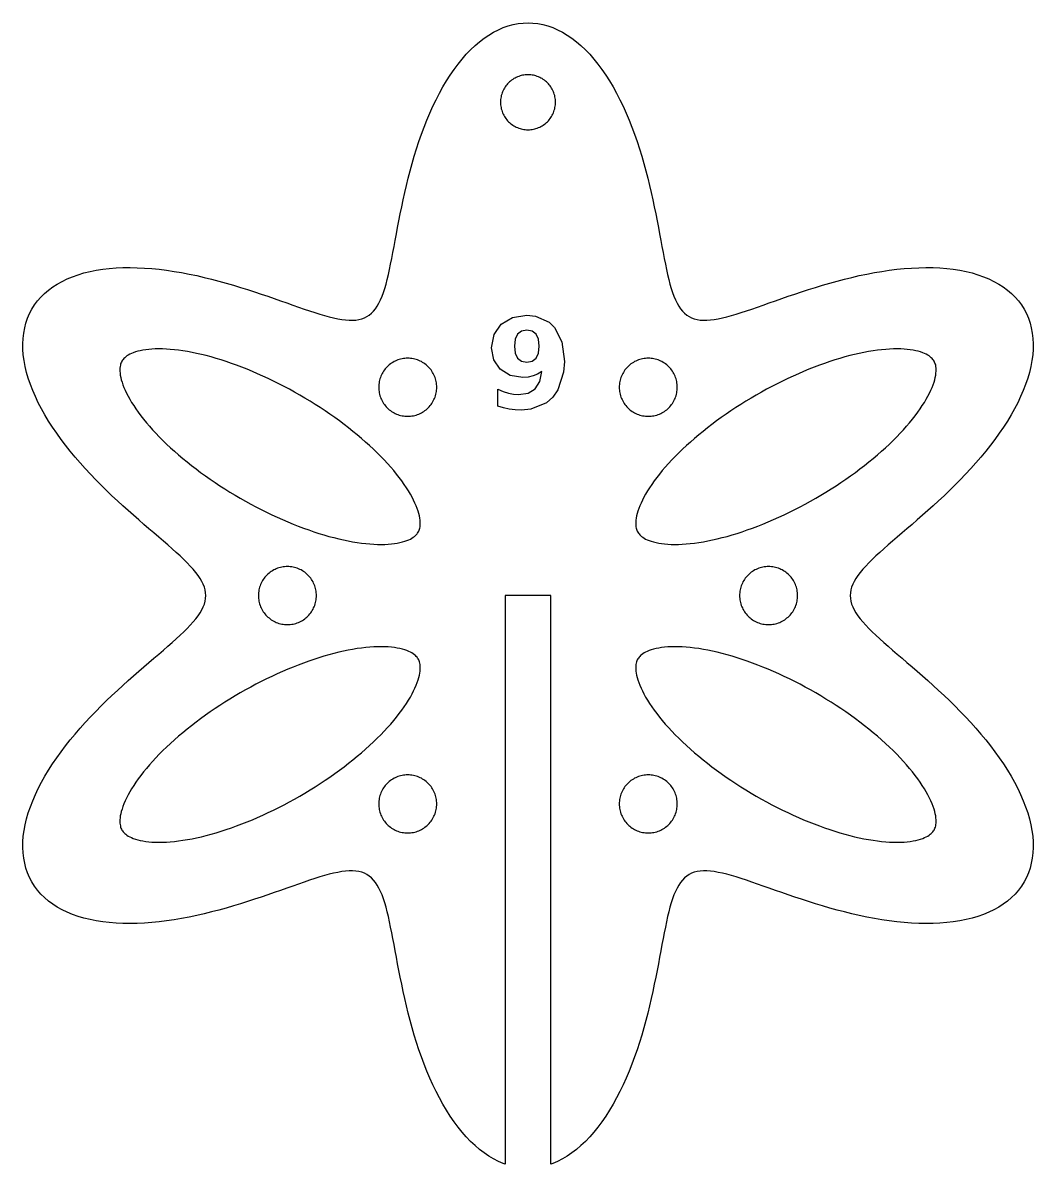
# Model space of a CAD drawing. Header units: millimetres. Extents: x -33 to 103, y -38 to 38.
# Drawn here: x 37.1 to 103.2, y -37.2 to 37.5 of the extents above; entities that cross this region are included whole.
import ezdxf

# ---------------------------------------------------------------- set-up
doc = ezdxf.new("R2010")
doc.units = ezdxf.units.MM
doc.layers.add('CUT', color=1, linetype='Continuous')
doc.layers.add('ENGRAVE', color=7, linetype='Continuous')

msp = doc.modelspace()

# ---------------------------------------------------------------- linework, layer by layer
at = {"layer": 'CUT'}
for points in [[(91.332, -0.555), (91.405, -0.742), (91.498, -0.932), (91.611, -1.125), (91.743, -1.321), (91.895, -1.521), (92.065, -1.725), (92.253, -1.934), (92.459, -2.149), (92.681, -2.369), (92.919, -2.595), (93.173, -2.827), (93.44, -3.067), (93.721, -3.313), (94.014, -3.567), (94.319, -3.829), (94.633, -4.098), (94.957, -4.375), (95.289, -4.66), (95.628, -4.953), (95.973, -5.255), (96.322, -5.564), (96.674, -5.881), (97.029, -6.207), (97.384, -6.54), (97.74, -6.88), (98.093, -7.228), (98.443, -7.583), (98.79, -7.944), (99.131, -8.312), (99.466, -8.685), (99.793, -9.064), (100.111, -9.448), (100.419, -9.837), (100.716, -10.229), (101, -10.624), (101.272, -11.023), (101.529, -11.423), (101.771, -11.825), (101.997, -12.227), (102.206, -12.629), (102.398, -13.031), (102.571, -13.431), (102.724, -13.829), (102.858, -14.224), (102.972, -14.615), (103.064, -15.002), (103.135, -15.384), (103.185, -15.759), (103.212, -16.128), (103.217, -16.489), (103.2, -16.842), (103.16, -17.187), (103.097, -17.521), (103.012, -17.845), (102.904, -18.159), (102.773, -18.46), (102.621, -18.75), (102.446, -19.027), (102.25, -19.291), (102.033, -19.541), (101.795, -19.777), (101.536, -19.999), (101.258, -20.205), (100.961, -20.397), (100.646, -20.573), (100.313, -20.734), (99.963, -20.879), (99.597, -21.008), (99.216, -21.121), (98.82, -21.218), (98.411, -21.3), (97.989, -21.366), (97.556, -21.416), (97.113, -21.451), (96.66, -21.471), (96.198, -21.477), (95.73, -21.468), (95.254, -21.445), (94.774, -21.409), (94.289, -21.361), (93.8, -21.3), (93.31, -21.227), (92.819, -21.144), (92.327, -21.05), (91.836, -20.947), (91.347, -20.835), (90.861, -20.716), (90.378, -20.59), (89.901, -20.458), (89.428, -20.32), (88.962, -20.179), (88.503, -20.035), (88.052, -19.888), (87.61, -19.74), (87.176, -19.593), (86.753, -19.446), (86.34, -19.301), (85.938, -19.159), (85.548, -19.021), (85.169, -18.888), (84.802, -18.761), (84.449, -18.641), (84.107, -18.529), (83.779, -18.426), (83.464, -18.333), (83.163, -18.25), (82.874, -18.179), (82.599, -18.121), (82.337, -18.075), (82.088, -18.044), (81.852, -18.027), (81.629, -18.026), (81.418, -18.041), (81.219, -18.071), (81.032, -18.119), (80.856, -18.185), (80.692, -18.268), (80.537, -18.369), (80.393, -18.488), (80.258, -18.626), (80.132, -18.783), (80.014, -18.958), (79.904, -19.152), (79.8, -19.365), (79.703, -19.596), (79.611, -19.846), (79.524, -20.113), (79.441, -20.399), (79.362, -20.701), (79.285, -21.021), (79.21, -21.356), (79.137, -21.708), (79.063, -22.074), (78.99, -22.455), (78.916, -22.85), (78.84, -23.257), (78.762, -23.676), (78.681, -24.106), (78.597, -24.546), (78.508, -24.995), (78.415, -25.452), (78.316, -25.916), (78.212, -26.386), (78.101, -26.86), (77.984, -27.338), (77.859, -27.818), (77.727, -28.299), (77.588, -28.779), (77.44, -29.259), (77.284, -29.735), (77.119, -30.208), (76.945, -30.675), (76.763, -31.136), (76.572, -31.589), (76.372, -32.034), (76.162, -32.468), (75.944, -32.891), (75.718, -33.302), (75.482, -33.698), (75.238, -34.081), (74.986, -34.447), (74.726, -34.797), (74.458, -35.129), (74.183, -35.443), (73.901, -35.736), (73.612, -36.01), (73.317, -36.262), (73.017, -36.493), (72.711, -36.701), (72.401, -36.886), (72.086, -37.048), (71.768, -37.185), (71.645, -37.229), (71.645, 0), (68.645, 0), (68.645, -37.229), (68.521, -37.185), (68.203, -37.048), (67.889, -36.886), (67.578, -36.701), (67.273, -36.493), (66.972, -36.262), (66.677, -36.01), (66.389, -35.736), (66.107, -35.443), (65.832, -35.129), (65.564, -34.797), (65.304, -34.447), (65.051, -34.081), (64.808, -33.698), (64.572, -33.302), (64.345, -32.891), (64.127, -32.468), (63.918, -32.034), (63.718, -31.589), (63.527, -31.136), (63.344, -30.675), (63.171, -30.208), (63.006, -29.735), (62.85, -29.259), (62.702, -28.779), (62.562, -28.299), (62.43, -27.818), (62.306, -27.338), (62.189, -26.86), (62.078, -26.386), (61.974, -25.916), (61.875, -25.452), (61.782, -24.995), (61.693, -24.546), (61.609, -24.106), (61.528, -23.676), (61.45, -23.257), (61.374, -22.85), (61.3, -22.455), (61.226, -22.074), (61.153, -21.708), (61.08, -21.356), (61.005, -21.021), (60.928, -20.701), (60.849, -20.399), (60.766, -20.113), (60.679, -19.846), (60.587, -19.596), (60.49, -19.365), (60.386, -19.152), (60.276, -18.958), (60.158, -18.783), (60.032, -18.626), (59.897, -18.488), (59.752, -18.369), (59.598, -18.268), (59.433, -18.185), (59.258, -18.119), (59.071, -18.071), (58.872, -18.041), (58.661, -18.026), (58.438, -18.027), (58.202, -18.044), (57.953, -18.075), (57.691, -18.121), (57.416, -18.179), (57.127, -18.25), (56.825, -18.333), (56.51, -18.426), (56.182, -18.529), (55.841, -18.641), (55.487, -18.761), (55.121, -18.888), (54.742, -19.021), (54.352, -19.159), (53.95, -19.301), (53.537, -19.446), (53.113, -19.593), (52.68, -19.74), (52.238, -19.888), (51.787, -20.035), (51.328, -20.179), (50.862, -20.32), (50.389, -20.458), (49.911, -20.59), (49.429, -20.716), (48.943, -20.835), (48.454, -20.947), (47.963, -21.05), (47.471, -21.144), (46.98, -21.227), (46.489, -21.3), (46.001, -21.361), (45.516, -21.409), (45.035, -21.445), (44.56, -21.468), (44.091, -21.477), (43.63, -21.471), (43.177, -21.451), (42.733, -21.416), (42.3, -21.366), (41.879, -21.3), (41.47, -21.218), (41.074, -21.121), (40.693, -21.008), (40.327, -20.879), (39.977, -20.734), (39.644, -20.573), (39.328, -20.397), (39.031, -20.205), (38.753, -19.999), (38.495, -19.777), (38.257, -19.541), (38.04, -19.291), (37.843, -19.027), (37.669, -18.75), (37.516, -18.46), (37.386, -18.159), (37.278, -17.845), (37.193, -17.521), (37.13, -17.187), (37.09, -16.842), (37.072, -16.489), (37.078, -16.128), (37.105, -15.759), (37.154, -15.384), (37.226, -15.002), (37.318, -14.615), (37.432, -14.224), (37.565, -13.829), (37.719, -13.431), (37.892, -13.031), (38.083, -12.629), (38.292, -12.227), (38.518, -11.825), (38.761, -11.423), (39.018, -11.023), (39.289, -10.624), (39.574, -10.229), (39.871, -9.837), (40.179, -9.448), (40.497, -9.064), (40.824, -8.685), (41.159, -8.312), (41.5, -7.944), (41.846, -7.583), (42.197, -7.228), (42.55, -6.88), (42.905, -6.54), (43.261, -6.207), (43.615, -5.881), (43.968, -5.564), (44.317, -5.255), (44.661, -4.953), (45, -4.66), (45.332, -4.375), (45.656, -4.098), (45.971, -3.829), (46.275, -3.567), (46.569, -3.313), (46.849, -3.067), (47.117, -2.827), (47.37, -2.595), (47.609, -2.369), (47.831, -2.149), (48.037, -1.934), (48.225, -1.725), (48.395, -1.521), (48.547, -1.321), (48.679, -1.125), (48.792, -0.932), (48.885, -0.742), (48.957, -0.555), (49.009, -0.369), (49.041, -0.184), (49.051, 0), (49.041, 0.184), (49.009, 0.369), (48.957, 0.555), (48.885, 0.742), (48.792, 0.932), (48.679, 1.125), (48.547, 1.321), (48.395, 1.521), (48.225, 1.725), (48.037, 1.934), (47.831, 2.149), (47.609, 2.369), (47.37, 2.595), (47.117, 2.827), (46.849, 3.067), (46.569, 3.313), (46.275, 3.567), (45.971, 3.829), (45.656, 4.098), (45.332, 4.375), (45, 4.66), (44.661, 4.953), (44.317, 5.255), (43.968, 5.564), (43.615, 5.881), (43.261, 6.207), (42.905, 6.54), (42.55, 6.88), (42.197, 7.228), (41.846, 7.583), (41.5, 7.944), (41.159, 8.312), (40.824, 8.685), (40.497, 9.064), (40.179, 9.448), (39.871, 9.837), (39.574, 10.229), (39.289, 10.624), (39.018, 11.023), (38.761, 11.423), (38.518, 11.825), (38.292, 12.227), (38.083, 12.629), (37.892, 13.031), (37.719, 13.431), (37.565, 13.829), (37.432, 14.224), (37.318, 14.615), (37.226, 15.002), (37.154, 15.384), (37.105, 15.759), (37.078, 16.128), (37.072, 16.489), (37.09, 16.842), (37.13, 17.187), (37.193, 17.521), (37.278, 17.845), (37.386, 18.159), (37.516, 18.46), (37.669, 18.75), (37.843, 19.027), (38.04, 19.291), (38.257, 19.541), (38.495, 19.777), (38.753, 19.999), (39.031, 20.205), (39.328, 20.397), (39.644, 20.573), (39.977, 20.734), (40.327, 20.879), (40.693, 21.008), (41.074, 21.121), (41.47, 21.218), (41.879, 21.3), (42.3, 21.366), (42.733, 21.416), (43.177, 21.451), (43.63, 21.471), (44.091, 21.477), (44.56, 21.468), (45.035, 21.445), (45.516, 21.409), (46.001, 21.361), (46.489, 21.3), (46.98, 21.227), (47.471, 21.144), (47.963, 21.05), (48.454, 20.947), (48.943, 20.835), (49.429, 20.716), (49.911, 20.59), (50.389, 20.458), (50.862, 20.32), (51.328, 20.179), (51.787, 20.035), (52.238, 19.888), (52.68, 19.74), (53.113, 19.593), (53.537, 19.446), (53.95, 19.301), (54.352, 19.159), (54.742, 19.021), (55.121, 18.888), (55.487, 18.761), (55.841, 18.641), (56.182, 18.529), (56.51, 18.426), (56.825, 18.333), (57.127, 18.25), (57.416, 18.179), (57.691, 18.121), (57.953, 18.075), (58.202, 18.044), (58.438, 18.027), (58.661, 18.026), (58.872, 18.041), (59.071, 18.071), (59.258, 18.119), (59.433, 18.185), (59.598, 18.268), (59.752, 18.369), (59.897, 18.488), (60.032, 18.626), (60.158, 18.783), (60.276, 18.958), (60.386, 19.152), (60.49, 19.365), (60.587, 19.596), (60.679, 19.846), (60.766, 20.113), (60.849, 20.399), (60.928, 20.701), (61.005, 21.021), (61.08, 21.356), (61.153, 21.708), (61.226, 22.074), (61.3, 22.455), (61.374, 22.85), (61.45, 23.257), (61.528, 23.676), (61.609, 24.106), (61.693, 24.546), (61.782, 24.995), (61.875, 25.452), (61.974, 25.916), (62.078, 26.386), (62.189, 26.86), (62.306, 27.338), (62.43, 27.818), (62.562, 28.299), (62.702, 28.779), (62.85, 29.259), (63.006, 29.735), (63.171, 30.208), (63.344, 30.675), (63.527, 31.136), (63.718, 31.589), (63.918, 32.034), (64.127, 32.468), (64.345, 32.891), (64.572, 33.302), (64.808, 33.698), (65.051, 34.081), (65.304, 34.447), (65.564, 34.797), (65.832, 35.129), (66.107, 35.443), (66.389, 35.736), (66.677, 36.01), (66.972, 36.262), (67.273, 36.493), (67.578, 36.701), (67.889, 36.886), (68.203, 37.048), (68.521, 37.185), (68.842, 37.298), (69.166, 37.386), (69.491, 37.449), (69.818, 37.487), (70.145, 37.5), (70.472, 37.487), (70.799, 37.449), (71.124, 37.386), (71.447, 37.298), (71.768, 37.185), (72.086, 37.048), (72.401, 36.886), (72.711, 36.701), (73.017, 36.493), (73.317, 36.262), (73.612, 36.01), (73.901, 35.736), (74.183, 35.443), (74.458, 35.129), (74.726, 34.797), (74.986, 34.447), (75.238, 34.081), (75.482, 33.698), (75.718, 33.302), (75.944, 32.891), (76.162, 32.468), (76.372, 32.034), (76.572, 31.589), (76.763, 31.136), (76.945, 30.675), (77.119, 30.208), (77.284, 29.735), (77.44, 29.259), (77.588, 28.779), (77.727, 28.299), (77.859, 27.818), (77.984, 27.338), (78.101, 26.86), (78.212, 26.386), (78.316, 25.916), (78.415, 25.452), (78.508, 24.995), (78.597, 24.546), (78.681, 24.106), (78.762, 23.676), (78.84, 23.257), (78.916, 22.85), (78.99, 22.455), (79.063, 22.074), (79.137, 21.708), (79.21, 21.356), (79.285, 21.021), (79.362, 20.701), (79.441, 20.399), (79.524, 20.113), (79.611, 19.846), (79.703, 19.596), (79.8, 19.365), (79.904, 19.152), (80.014, 18.958), (80.132, 18.783), (80.258, 18.626), (80.393, 18.488), (80.537, 18.369), (80.692, 18.268), (80.856, 18.185), (81.032, 18.119), (81.219, 18.071), (81.418, 18.041), (81.629, 18.026), (81.852, 18.027), (82.088, 18.044), (82.337, 18.075), (82.599, 18.121), (82.874, 18.179), (83.163, 18.25), (83.464, 18.333), (83.779, 18.426), (84.107, 18.529), (84.449, 18.641), (84.802, 18.761), (85.169, 18.888), (85.548, 19.021), (85.938, 19.159), (86.34, 19.301), (86.753, 19.446), (87.176, 19.593), (87.61, 19.74), (88.052, 19.888), (88.503, 20.035), (88.962, 20.179), (89.428, 20.32), (89.901, 20.458), (90.378, 20.59), (90.861, 20.716), (91.347, 20.835), (91.836, 20.947), (92.327, 21.05), (92.819, 21.144), (93.31, 21.227), (93.8, 21.3), (94.289, 21.361), (94.774, 21.409), (95.254, 21.445), (95.73, 21.468), (96.198, 21.477), (96.66, 21.471), (97.113, 21.451), (97.556, 21.416), (97.989, 21.366), (98.411, 21.3), (98.82, 21.218), (99.216, 21.121), (99.597, 21.008), (99.963, 20.879), (100.313, 20.734), (100.646, 20.573), (100.961, 20.397), (101.258, 20.205), (101.536, 19.999), (101.795, 19.777), (102.033, 19.541), (102.25, 19.291), (102.446, 19.027), (102.621, 18.75), (102.773, 18.46), (102.904, 18.159), (103.012, 17.845), (103.097, 17.521), (103.16, 17.187), (103.2, 16.842), (103.217, 16.489), (103.212, 16.128), (103.185, 15.759), (103.135, 15.384), (103.064, 15.002), (102.972, 14.615), (102.858, 14.224), (102.724, 13.829), (102.571, 13.431), (102.398, 13.031), (102.206, 12.629), (101.997, 12.227), (101.771, 11.825), (101.529, 11.423), (101.272, 11.023), (101, 10.624), (100.716, 10.229), (100.419, 9.837), (100.111, 9.448), (99.793, 9.064), (99.466, 8.685), (99.131, 8.312), (98.79, 7.944), (98.443, 7.583), (98.093, 7.228), (97.74, 6.88), (97.384, 6.54), (97.029, 6.207), (96.674, 5.881), (96.322, 5.564), (95.973, 5.255), (95.628, 4.953), (95.289, 4.66), (94.957, 4.375), (94.633, 4.098), (94.319, 3.829), (94.014, 3.567), (93.721, 3.313), (93.44, 3.067), (93.173, 2.827), (92.919, 2.595), (92.681, 2.369), (92.459, 2.149), (92.253, 1.934), (92.065, 1.725), (91.895, 1.521), (91.743, 1.321), (91.611, 1.125), (91.498, 0.932), (91.405, 0.742), (91.332, 0.555), (91.28, 0.369), (91.249, 0.184), (91.239, 0), (91.249, -0.184), (91.28, -0.369), (91.332, -0.555)], [(71.943, 32.388), (71.936, 32.476), (71.925, 32.564), (71.91, 32.651), (71.891, 32.737), (71.867, 32.823), (71.84, 32.906), (71.808, 32.989), (71.772, 33.07), (71.732, 33.149), (71.689, 33.225), (71.642, 33.3), (71.591, 33.372), (71.536, 33.442), (71.479, 33.509), (71.418, 33.573), (71.354, 33.634), (71.287, 33.691), (71.217, 33.746), (71.145, 33.797), (71.07, 33.844), (70.993, 33.887), (70.914, 33.927), (70.834, 33.963), (70.751, 33.995), (70.667, 34.022), (70.582, 34.046), (70.496, 34.065), (70.409, 34.081), (70.321, 34.091), (70.233, 34.098), (70.145, 34.1), (70.057, 34.098), (69.968, 34.091), (69.881, 34.081), (69.794, 34.065), (69.708, 34.046), (69.622, 34.022), (69.538, 33.995), (69.456, 33.963), (69.375, 33.927), (69.296, 33.887), (69.219, 33.844), (69.145, 33.797), (69.073, 33.746), (69.003, 33.691), (68.936, 33.634), (68.872, 33.573), (68.811, 33.509), (68.753, 33.442), (68.699, 33.372), (68.648, 33.3), (68.601, 33.225), (68.557, 33.149), (68.518, 33.07), (68.482, 32.989), (68.45, 32.906), (68.422, 32.823), (68.399, 32.737), (68.379, 32.651), (68.364, 32.564), (68.354, 32.476), (68.347, 32.388), (68.345, 32.3), (68.347, 32.212), (68.354, 32.124), (68.364, 32.036), (68.379, 31.949), (68.399, 31.863), (68.422, 31.777), (68.45, 31.694), (68.482, 31.611), (68.518, 31.53), (68.557, 31.451), (68.601, 31.375), (68.648, 31.3), (68.699, 31.228), (68.753, 31.158), (68.811, 31.091), (68.872, 31.027), (68.936, 30.966), (69.003, 30.909), (69.073, 30.854), (69.145, 30.803), (69.219, 30.756), (69.296, 30.713), (69.375, 30.673), (69.456, 30.637), (69.538, 30.605), (69.622, 30.578), (69.708, 30.554), (69.794, 30.535), (69.881, 30.519), (69.968, 30.509), (70.057, 30.502), (70.145, 30.5), (70.233, 30.502), (70.321, 30.509), (70.409, 30.519), (70.496, 30.535), (70.582, 30.554), (70.667, 30.578), (70.751, 30.605), (70.834, 30.637), (70.914, 30.673), (70.993, 30.713), (71.07, 30.756), (71.145, 30.803), (71.217, 30.854), (71.287, 30.909), (71.354, 30.966), (71.418, 31.027), (71.479, 31.091), (71.536, 31.158), (71.591, 31.228), (71.642, 31.3), (71.689, 31.375), (71.732, 31.451), (71.772, 31.53), (71.808, 31.611), (71.84, 31.694), (71.867, 31.777), (71.891, 31.863), (71.91, 31.949), (71.925, 32.036), (71.936, 32.124), (71.943, 32.212), (71.945, 32.3), (71.943, 32.388)], [(55.879, 12.727), (55.545, 12.93), (55.207, 13.127), (54.867, 13.321), (54.525, 13.509), (54.18, 13.693), (53.835, 13.871), (53.488, 14.044), (53.141, 14.21), (52.793, 14.372), (52.446, 14.527), (52.099, 14.675), (51.754, 14.818), (51.41, 14.953), (51.067, 15.082), (50.728, 15.205), (50.391, 15.32), (50.057, 15.428), (49.727, 15.528), (49.402, 15.622), (49.08, 15.708), (48.764, 15.786), (48.453, 15.857), (48.148, 15.921), (47.85, 15.976), (47.558, 16.024), (47.274, 16.065), (46.997, 16.097), (46.728, 16.122), (46.468, 16.14), (46.217, 16.15), (45.976, 16.153), (45.744, 16.149), (45.524, 16.138), (45.314, 16.121), (45.115, 16.097), (44.928, 16.067), (44.753, 16.032), (44.591, 15.992), (44.441, 15.948), (44.304, 15.9), (44.18, 15.849), (44.069, 15.796), (43.97, 15.742), (43.883, 15.686), (43.808, 15.63), (43.742, 15.575), (43.686, 15.519), (43.637, 15.463), (43.595, 15.407), (43.559, 15.349), (43.527, 15.289), (43.499, 15.225), (43.475, 15.155), (43.456, 15.078), (43.44, 14.993), (43.43, 14.9), (43.425, 14.797), (43.427, 14.684), (43.437, 14.561), (43.455, 14.428), (43.481, 14.286), (43.518, 14.134), (43.565, 13.974), (43.622, 13.805), (43.689, 13.628), (43.768, 13.444), (43.858, 13.254), (43.959, 13.057), (44.071, 12.854), (44.195, 12.647), (44.329, 12.435), (44.474, 12.218), (44.63, 11.998), (44.797, 11.775), (44.974, 11.549), (45.162, 11.32), (45.359, 11.089), (45.566, 10.857), (45.783, 10.623), (46.009, 10.389), (46.244, 10.153), (46.488, 9.918), (46.74, 9.683), (47.001, 9.448), (47.269, 9.213), (47.544, 8.98), (47.827, 8.749), (48.117, 8.519), (48.413, 8.29), (48.715, 8.065), (49.023, 7.841), (49.336, 7.621), (49.654, 7.404), (49.977, 7.19), (50.304, 6.979), (50.635, 6.773), (50.97, 6.57), (51.307, 6.373), (51.648, 6.179), (51.99, 5.991), (52.334, 5.807), (52.68, 5.629), (53.027, 5.456), (53.374, 5.29), (53.722, 5.128), (54.069, 4.973), (54.416, 4.825), (54.761, 4.682), (55.105, 4.547), (55.447, 4.418), (55.787, 4.295), (56.124, 4.18), (56.457, 4.072), (56.787, 3.972), (57.113, 3.878), (57.434, 3.792), (57.751, 3.714), (58.061, 3.643), (58.366, 3.579), (58.665, 3.524), (58.957, 3.476), (59.241, 3.435), (59.518, 3.403), (59.787, 3.378), (60.047, 3.36), (60.297, 3.35), (60.539, 3.347), (60.77, 3.351), (60.991, 3.362), (61.201, 3.379), (61.4, 3.403), (61.587, 3.433), (61.762, 3.468), (61.924, 3.508), (62.074, 3.552), (62.21, 3.6), (62.334, 3.651), (62.446, 3.704), (62.544, 3.758), (62.631, 3.814), (62.707, 3.87), (62.773, 3.925), (62.829, 3.981), (62.878, 4.037), (62.92, 4.093), (62.956, 4.151), (62.988, 4.211), (63.015, 4.275), (63.039, 4.345), (63.059, 4.422), (63.075, 4.507), (63.085, 4.6), (63.09, 4.703), (63.088, 4.816), (63.078, 4.939), (63.06, 5.072), (63.033, 5.214), (62.997, 5.366), (62.95, 5.526), (62.893, 5.695), (62.825, 5.872), (62.747, 6.056), (62.657, 6.246), (62.556, 6.443), (62.444, 6.646), (62.32, 6.853), (62.186, 7.065), (62.041, 7.282), (61.884, 7.502), (61.718, 7.725), (61.541, 7.951), (61.353, 8.18), (61.156, 8.411), (60.948, 8.643), (60.732, 8.877), (60.506, 9.111), (60.27, 9.347), (60.027, 9.582), (59.774, 9.817), (59.514, 10.052), (59.246, 10.287), (58.97, 10.52), (58.688, 10.751), (58.398, 10.981), (58.102, 11.21), (57.8, 11.435), (57.492, 11.659), (57.179, 11.879), (56.86, 12.096), (56.537, 12.31), (56.21, 12.521), (55.879, 12.727)], [(88.3, 5.991), (88.642, 6.179), (88.982, 6.373), (89.32, 6.57), (89.654, 6.773), (89.985, 6.979), (90.312, 7.19), (90.635, 7.404), (90.954, 7.621), (91.267, 7.841), (91.575, 8.065), (91.877, 8.29), (92.173, 8.519), (92.463, 8.749), (92.745, 8.98), (93.021, 9.213), (93.289, 9.448), (93.549, 9.683), (93.802, 9.918), (94.045, 10.153), (94.281, 10.389), (94.507, 10.623), (94.723, 10.857), (94.931, 11.089), (95.128, 11.32), (95.316, 11.549), (95.493, 11.775), (95.659, 11.998), (95.816, 12.218), (95.961, 12.435), (96.095, 12.647), (96.218, 12.854), (96.331, 13.057), (96.432, 13.254), (96.522, 13.444), (96.6, 13.628), (96.668, 13.805), (96.725, 13.974), (96.772, 14.134), (96.808, 14.286), (96.835, 14.428), (96.853, 14.561), (96.863, 14.684), (96.865, 14.797), (96.86, 14.9), (96.85, 14.993), (96.834, 15.078), (96.814, 15.155), (96.79, 15.225), (96.763, 15.289), (96.731, 15.349), (96.695, 15.407), (96.653, 15.463), (96.604, 15.519), (96.548, 15.575), (96.482, 15.63), (96.406, 15.686), (96.319, 15.742), (96.221, 15.796), (96.109, 15.849), (95.985, 15.9), (95.849, 15.948), (95.699, 15.992), (95.537, 16.032), (95.362, 16.067), (95.175, 16.097), (94.976, 16.121), (94.766, 16.138), (94.545, 16.149), (94.314, 16.153), (94.072, 16.15), (93.822, 16.14), (93.562, 16.122), (93.293, 16.097), (93.016, 16.065), (92.732, 16.024), (92.44, 15.976), (92.141, 15.921), (91.836, 15.857), (91.526, 15.786), (91.209, 15.708), (90.888, 15.622), (90.562, 15.528), (90.232, 15.428), (89.899, 15.32), (89.562, 15.205), (89.222, 15.082), (88.88, 14.953), (88.536, 14.818), (88.191, 14.675), (87.844, 14.527), (87.497, 14.372), (87.149, 14.21), (86.802, 14.044), (86.455, 13.871), (86.109, 13.693), (85.765, 13.509), (85.423, 13.321), (85.082, 13.127), (84.745, 12.93), (84.41, 12.727), (84.079, 12.521), (83.752, 12.31), (83.429, 12.096), (83.111, 11.879), (82.798, 11.659), (82.49, 11.435), (82.188, 11.21), (81.892, 10.981), (81.602, 10.751), (81.319, 10.52), (81.044, 10.287), (80.776, 10.052), (80.515, 9.817), (80.263, 9.582), (80.019, 9.347), (79.784, 9.111), (79.558, 8.877), (79.341, 8.643), (79.134, 8.411), (78.937, 8.18), (78.749, 7.951), (78.572, 7.725), (78.405, 7.502), (78.249, 7.282), (78.104, 7.065), (77.97, 6.853), (77.846, 6.646), (77.734, 6.443), (77.633, 6.246), (77.543, 6.056), (77.464, 5.872), (77.397, 5.695), (77.34, 5.526), (77.293, 5.366), (77.256, 5.214), (77.23, 5.072), (77.212, 4.939), (77.202, 4.816), (77.2, 4.703), (77.205, 4.6), (77.215, 4.507), (77.231, 4.422), (77.25, 4.345), (77.274, 4.275), (77.302, 4.211), (77.334, 4.151), (77.37, 4.093), (77.412, 4.037), (77.461, 3.981), (77.517, 3.925), (77.583, 3.87), (77.658, 3.814), (77.745, 3.758), (77.844, 3.704), (77.955, 3.651), (78.079, 3.6), (78.216, 3.552), (78.366, 3.508), (78.528, 3.468), (78.703, 3.433), (78.89, 3.403), (79.089, 3.379), (79.299, 3.362), (79.519, 3.351), (79.751, 3.347), (79.992, 3.35), (80.243, 3.36), (80.503, 3.378), (80.772, 3.403), (81.049, 3.435), (81.333, 3.476), (81.625, 3.524), (81.923, 3.579), (82.228, 3.643), (82.539, 3.714), (82.855, 3.792), (83.177, 3.878), (83.502, 3.972), (83.832, 4.072), (84.166, 4.18), (84.503, 4.295), (84.842, 4.418), (85.185, 4.547), (85.529, 4.682), (85.874, 4.825), (86.221, 4.973), (86.568, 5.128), (86.916, 5.29), (87.263, 5.456), (87.61, 5.629), (87.955, 5.807), (88.3, 5.991)], [(64.149, 13.361), (64.16, 13.454), (64.167, 13.547), (64.169, 13.64), (64.167, 13.733), (64.16, 13.826), (64.149, 13.919), (64.133, 14.01), (64.113, 14.101), (64.088, 14.191), (64.058, 14.28), (64.025, 14.367), (63.987, 14.452), (63.945, 14.535), (63.899, 14.616), (63.849, 14.695), (63.796, 14.771), (63.738, 14.845), (63.677, 14.916), (63.613, 14.983), (63.546, 15.047), (63.475, 15.108), (63.401, 15.166), (63.325, 15.219), (63.246, 15.269), (63.165, 15.315), (63.082, 15.357), (62.997, 15.395), (62.91, 15.428), (62.821, 15.458), (62.731, 15.483), (62.64, 15.503), (62.549, 15.519), (62.456, 15.53), (62.363, 15.537), (62.27, 15.54), (62.177, 15.537), (62.084, 15.53), (61.991, 15.519), (61.899, 15.503), (61.808, 15.483), (61.718, 15.458), (61.63, 15.428), (61.543, 15.395), (61.458, 15.357), (61.374, 15.315), (61.293, 15.269), (61.215, 15.219), (61.138, 15.166), (61.065, 15.108), (60.994, 15.047), (60.927, 14.983), (60.862, 14.916), (60.801, 14.845), (60.744, 14.771), (60.69, 14.695), (60.641, 14.616), (60.595, 14.535), (60.553, 14.452), (60.515, 14.367), (60.481, 14.28), (60.452, 14.191), (60.427, 14.101), (60.407, 14.01), (60.391, 13.919), (60.379, 13.826), (60.373, 13.733), (60.37, 13.64), (60.373, 13.547), (60.379, 13.454), (60.391, 13.361), (60.407, 13.269), (60.427, 13.178), (60.452, 13.088), (60.481, 13), (60.515, 12.913), (60.553, 12.828), (60.595, 12.744), (60.641, 12.663), (60.69, 12.585), (60.744, 12.508), (60.801, 12.435), (60.862, 12.364), (60.927, 12.297), (60.994, 12.232), (61.065, 12.171), (61.138, 12.114), (61.215, 12.06), (61.293, 12.011), (61.374, 11.965), (61.458, 11.923), (61.543, 11.885), (61.63, 11.851), (61.718, 11.822), (61.808, 11.797), (61.899, 11.777), (61.991, 11.761), (62.084, 11.749), (62.177, 11.743), (62.27, 11.74), (62.363, 11.743), (62.456, 11.749), (62.549, 11.761), (62.64, 11.777), (62.731, 11.797), (62.821, 11.822), (62.91, 11.851), (62.997, 11.885), (63.082, 11.923), (63.165, 11.965), (63.246, 12.011), (63.325, 12.06), (63.401, 12.114), (63.475, 12.171), (63.546, 12.232), (63.613, 12.297), (63.677, 12.364), (63.738, 12.435), (63.796, 12.508), (63.849, 12.585), (63.899, 12.663), (63.945, 12.744), (63.987, 12.828), (64.025, 12.913), (64.058, 13), (64.088, 13.088), (64.113, 13.178), (64.133, 13.269), (64.149, 13.361)], [(79.899, 13.361), (79.91, 13.454), (79.917, 13.547), (79.919, 13.64), (79.917, 13.733), (79.91, 13.826), (79.899, 13.919), (79.883, 14.01), (79.863, 14.101), (79.838, 14.191), (79.808, 14.28), (79.775, 14.367), (79.737, 14.452), (79.695, 14.535), (79.649, 14.616), (79.599, 14.695), (79.546, 14.771), (79.488, 14.845), (79.427, 14.916), (79.363, 14.983), (79.296, 15.047), (79.225, 15.108), (79.151, 15.166), (79.075, 15.219), (78.996, 15.269), (78.915, 15.315), (78.832, 15.357), (78.747, 15.395), (78.66, 15.428), (78.571, 15.458), (78.481, 15.483), (78.39, 15.503), (78.299, 15.519), (78.206, 15.53), (78.113, 15.537), (78.02, 15.54), (77.927, 15.537), (77.834, 15.53), (77.741, 15.519), (77.649, 15.503), (77.558, 15.483), (77.468, 15.458), (77.38, 15.428), (77.293, 15.395), (77.208, 15.357), (77.124, 15.315), (77.043, 15.269), (76.965, 15.219), (76.888, 15.166), (76.815, 15.108), (76.744, 15.047), (76.677, 14.983), (76.612, 14.916), (76.551, 14.845), (76.494, 14.771), (76.44, 14.695), (76.391, 14.616), (76.345, 14.535), (76.303, 14.452), (76.265, 14.367), (76.231, 14.28), (76.202, 14.191), (76.177, 14.101), (76.157, 14.01), (76.141, 13.919), (76.129, 13.826), (76.123, 13.733), (76.12, 13.64), (76.123, 13.547), (76.129, 13.454), (76.141, 13.361), (76.157, 13.269), (76.177, 13.178), (76.202, 13.088), (76.231, 13), (76.265, 12.913), (76.303, 12.828), (76.345, 12.744), (76.391, 12.663), (76.44, 12.585), (76.494, 12.508), (76.551, 12.435), (76.612, 12.364), (76.677, 12.297), (76.744, 12.232), (76.815, 12.171), (76.888, 12.114), (76.965, 12.06), (77.043, 12.011), (77.124, 11.965), (77.208, 11.923), (77.293, 11.885), (77.38, 11.851), (77.468, 11.822), (77.558, 11.797), (77.649, 11.777), (77.741, 11.761), (77.834, 11.749), (77.927, 11.743), (78.02, 11.74), (78.113, 11.743), (78.206, 11.749), (78.299, 11.761), (78.39, 11.777), (78.481, 11.797), (78.571, 11.822), (78.66, 11.851), (78.747, 11.885), (78.832, 11.923), (78.915, 11.965), (78.996, 12.011), (79.075, 12.06), (79.151, 12.114), (79.225, 12.171), (79.296, 12.232), (79.363, 12.297), (79.427, 12.364), (79.488, 12.435), (79.546, 12.508), (79.599, 12.585), (79.649, 12.663), (79.695, 12.744), (79.737, 12.828), (79.775, 12.913), (79.808, 13), (79.838, 13.088), (79.863, 13.178), (79.883, 13.269), (79.899, 13.361)], [(56.285, -0.186), (56.292, -0.093), (56.294, 0), (56.292, 0.093), (56.285, 0.186), (56.274, 0.279), (56.258, 0.371), (56.238, 0.462), (56.213, 0.551), (56.183, 0.64), (56.15, 0.727), (56.112, 0.812), (56.07, 0.895), (56.024, 0.977), (55.974, 1.055), (55.921, 1.132), (55.863, 1.205), (55.802, 1.276), (55.738, 1.343), (55.671, 1.408), (55.6, 1.468), (55.526, 1.526), (55.45, 1.579), (55.371, 1.629), (55.29, 1.675), (55.207, 1.717), (55.122, 1.755), (55.035, 1.789), (54.946, 1.818), (54.856, 1.843), (54.765, 1.863), (54.674, 1.879), (54.581, 1.89), (54.488, 1.897), (54.395, 1.9), (54.302, 1.897), (54.209, 1.89), (54.116, 1.879), (54.024, 1.863), (53.933, 1.843), (53.843, 1.818), (53.755, 1.789), (53.668, 1.755), (53.583, 1.717), (53.499, 1.675), (53.418, 1.629), (53.34, 1.579), (53.263, 1.526), (53.19, 1.468), (53.119, 1.408), (53.052, 1.343), (52.987, 1.276), (52.926, 1.205), (52.869, 1.132), (52.815, 1.055), (52.766, 0.977), (52.72, 0.895), (52.678, 0.812), (52.64, 0.727), (52.606, 0.64), (52.577, 0.551), (52.552, 0.462), (52.532, 0.371), (52.516, 0.279), (52.504, 0.186), (52.498, 0.093), (52.495, 0), (52.498, -0.093), (52.504, -0.186), (52.516, -0.279), (52.532, -0.371), (52.552, -0.462), (52.577, -0.551), (52.606, -0.64), (52.64, -0.727), (52.678, -0.812), (52.72, -0.895), (52.766, -0.977), (52.815, -1.055), (52.869, -1.132), (52.926, -1.205), (52.987, -1.276), (53.052, -1.343), (53.119, -1.408), (53.19, -1.468), (53.263, -1.526), (53.34, -1.579), (53.418, -1.629), (53.499, -1.675), (53.583, -1.717), (53.668, -1.755), (53.755, -1.789), (53.843, -1.818), (53.933, -1.843), (54.024, -1.863), (54.116, -1.879), (54.209, -1.89), (54.302, -1.897), (54.395, -1.9), (54.488, -1.897), (54.581, -1.89), (54.674, -1.879), (54.765, -1.863), (54.856, -1.843), (54.946, -1.818), (55.035, -1.789), (55.122, -1.755), (55.207, -1.717), (55.29, -1.675), (55.371, -1.629), (55.45, -1.579), (55.526, -1.526), (55.6, -1.468), (55.671, -1.408), (55.738, -1.343), (55.802, -1.276), (55.863, -1.205), (55.921, -1.132), (55.974, -1.055), (56.024, -0.977), (56.07, -0.895), (56.112, -0.812), (56.15, -0.727), (56.183, -0.64), (56.213, -0.551), (56.238, -0.462), (56.258, -0.371), (56.274, -0.279), (56.285, -0.186)], [(87.774, -0.279), (87.785, -0.186), (87.792, -0.093), (87.794, 0), (87.792, 0.093), (87.785, 0.186), (87.774, 0.279), (87.758, 0.371), (87.738, 0.462), (87.713, 0.551), (87.683, 0.64), (87.65, 0.727), (87.612, 0.812), (87.57, 0.895), (87.524, 0.977), (87.474, 1.055), (87.421, 1.132), (87.363, 1.205), (87.302, 1.276), (87.238, 1.343), (87.171, 1.408), (87.1, 1.468), (87.026, 1.526), (86.95, 1.579), (86.871, 1.629), (86.79, 1.675), (86.707, 1.717), (86.622, 1.755), (86.535, 1.789), (86.446, 1.818), (86.356, 1.843), (86.265, 1.863), (86.174, 1.879), (86.081, 1.89), (85.988, 1.897), (85.895, 1.9), (85.802, 1.897), (85.709, 1.89), (85.616, 1.879), (85.524, 1.863), (85.433, 1.843), (85.343, 1.818), (85.255, 1.789), (85.168, 1.755), (85.083, 1.717), (84.999, 1.675), (84.918, 1.629), (84.84, 1.579), (84.763, 1.526), (84.69, 1.468), (84.619, 1.408), (84.552, 1.343), (84.487, 1.276), (84.426, 1.205), (84.369, 1.132), (84.315, 1.055), (84.266, 0.977), (84.22, 0.895), (84.178, 0.812), (84.14, 0.727), (84.106, 0.64), (84.077, 0.551), (84.052, 0.462), (84.032, 0.371), (84.016, 0.279), (84.004, 0.186), (83.998, 0.093), (83.995, 0), (83.998, -0.093), (84.004, -0.186), (84.016, -0.279), (84.032, -0.371), (84.052, -0.462), (84.077, -0.551), (84.106, -0.64), (84.14, -0.727), (84.178, -0.812), (84.22, -0.895), (84.266, -0.977), (84.315, -1.055), (84.369, -1.132), (84.426, -1.205), (84.487, -1.276), (84.552, -1.343), (84.619, -1.408), (84.69, -1.468), (84.763, -1.526), (84.84, -1.579), (84.918, -1.629), (84.999, -1.675), (85.083, -1.717), (85.168, -1.755), (85.255, -1.789), (85.343, -1.818), (85.433, -1.843), (85.524, -1.863), (85.616, -1.879), (85.709, -1.89), (85.802, -1.897), (85.895, -1.9), (85.988, -1.897), (86.081, -1.89), (86.174, -1.879), (86.265, -1.863), (86.356, -1.843), (86.446, -1.818), (86.535, -1.789), (86.622, -1.755), (86.707, -1.717), (86.79, -1.675), (86.871, -1.629), (86.95, -1.579), (87.026, -1.526), (87.1, -1.468), (87.171, -1.408), (87.238, -1.343), (87.302, -1.276), (87.363, -1.205), (87.421, -1.132), (87.474, -1.055), (87.524, -0.977), (87.57, -0.895), (87.612, -0.812), (87.65, -0.727), (87.683, -0.64), (87.713, -0.551), (87.738, -0.462), (87.758, -0.371), (87.774, -0.279)], [(52.334, -5.807), (51.99, -5.991), (51.648, -6.179), (51.307, -6.373), (50.97, -6.57), (50.635, -6.773), (50.304, -6.979), (49.977, -7.19), (49.654, -7.404), (49.336, -7.621), (49.023, -7.841), (48.715, -8.065), (48.413, -8.29), (48.117, -8.519), (47.827, -8.749), (47.544, -8.98), (47.269, -9.213), (47.001, -9.448), (46.74, -9.683), (46.488, -9.918), (46.244, -10.153), (46.009, -10.389), (45.783, -10.623), (45.566, -10.857), (45.359, -11.089), (45.162, -11.32), (44.974, -11.549), (44.797, -11.775), (44.63, -11.998), (44.474, -12.218), (44.329, -12.435), (44.195, -12.647), (44.071, -12.854), (43.959, -13.057), (43.858, -13.254), (43.768, -13.444), (43.689, -13.628), (43.622, -13.805), (43.565, -13.974), (43.518, -14.134), (43.481, -14.286), (43.455, -14.428), (43.437, -14.561), (43.427, -14.684), (43.425, -14.797), (43.43, -14.9), (43.44, -14.993), (43.456, -15.078), (43.475, -15.155), (43.499, -15.225), (43.527, -15.289), (43.559, -15.349), (43.595, -15.407), (43.637, -15.463), (43.686, -15.519), (43.742, -15.575), (43.808, -15.63), (43.883, -15.686), (43.97, -15.742), (44.069, -15.796), (44.18, -15.849), (44.304, -15.9), (44.441, -15.948), (44.591, -15.992), (44.753, -16.032), (44.928, -16.067), (45.115, -16.097), (45.314, -16.121), (45.524, -16.138), (45.744, -16.149), (45.976, -16.153), (46.217, -16.15), (46.468, -16.14), (46.728, -16.122), (46.997, -16.097), (47.274, -16.065), (47.558, -16.024), (47.85, -15.976), (48.148, -15.921), (48.453, -15.857), (48.764, -15.786), (49.08, -15.708), (49.402, -15.622), (49.727, -15.528), (50.057, -15.428), (50.391, -15.32), (50.728, -15.205), (51.067, -15.082), (51.41, -14.953), (51.754, -14.818), (52.099, -14.675), (52.446, -14.527), (52.793, -14.372), (53.141, -14.21), (53.488, -14.044), (53.835, -13.871), (54.18, -13.693), (54.525, -13.509), (54.867, -13.321), (55.207, -13.127), (55.545, -12.93), (55.879, -12.727), (56.21, -12.521), (56.537, -12.31), (56.86, -12.096), (57.179, -11.879), (57.492, -11.659), (57.8, -11.435), (58.102, -11.21), (58.398, -10.981), (58.688, -10.751), (58.97, -10.52), (59.246, -10.287), (59.514, -10.052), (59.774, -9.817), (60.027, -9.582), (60.27, -9.347), (60.506, -9.111), (60.732, -8.877), (60.948, -8.643), (61.156, -8.411), (61.353, -8.18), (61.541, -7.951), (61.718, -7.725), (61.884, -7.502), (62.041, -7.282), (62.186, -7.065), (62.32, -6.853), (62.444, -6.646), (62.556, -6.443), (62.657, -6.246), (62.747, -6.056), (62.825, -5.872), (62.893, -5.695), (62.95, -5.526), (62.997, -5.366), (63.033, -5.214), (63.06, -5.072), (63.078, -4.939), (63.088, -4.816), (63.09, -4.703), (63.085, -4.6), (63.075, -4.507), (63.059, -4.422), (63.039, -4.345), (63.015, -4.275), (62.988, -4.211), (62.956, -4.151), (62.92, -4.093), (62.878, -4.037), (62.829, -3.981), (62.773, -3.925), (62.707, -3.87), (62.631, -3.814), (62.544, -3.758), (62.446, -3.704), (62.334, -3.651), (62.21, -3.6), (62.074, -3.552), (61.924, -3.508), (61.762, -3.468), (61.587, -3.433), (61.4, -3.403), (61.201, -3.379), (60.991, -3.362), (60.77, -3.351), (60.539, -3.347), (60.297, -3.35), (60.047, -3.36), (59.787, -3.378), (59.518, -3.403), (59.241, -3.435), (58.957, -3.476), (58.665, -3.524), (58.366, -3.579), (58.061, -3.643), (57.751, -3.714), (57.434, -3.792), (57.113, -3.878), (56.787, -3.972), (56.457, -4.072), (56.124, -4.18), (55.787, -4.295), (55.447, -4.418), (55.105, -4.547), (54.761, -4.682), (54.416, -4.825), (54.069, -4.973), (53.722, -5.128), (53.374, -5.29), (53.027, -5.456), (52.68, -5.629), (52.334, -5.807)], [(84.41, -12.727), (84.745, -12.93), (85.082, -13.127), (85.423, -13.321), (85.765, -13.509), (86.109, -13.693), (86.455, -13.871), (86.802, -14.044), (87.149, -14.21), (87.497, -14.372), (87.844, -14.527), (88.191, -14.675), (88.536, -14.818), (88.88, -14.953), (89.222, -15.082), (89.562, -15.205), (89.899, -15.32), (90.232, -15.428), (90.562, -15.528), (90.888, -15.622), (91.209, -15.708), (91.526, -15.786), (91.836, -15.857), (92.141, -15.921), (92.44, -15.976), (92.732, -16.024), (93.016, -16.065), (93.293, -16.097), (93.562, -16.122), (93.822, -16.14), (94.072, -16.15), (94.314, -16.153), (94.545, -16.149), (94.766, -16.138), (94.976, -16.121), (95.175, -16.097), (95.362, -16.067), (95.537, -16.032), (95.699, -15.992), (95.849, -15.948), (95.985, -15.9), (96.109, -15.849), (96.221, -15.796), (96.319, -15.742), (96.406, -15.686), (96.482, -15.63), (96.548, -15.575), (96.604, -15.519), (96.653, -15.463), (96.695, -15.407), (96.731, -15.349), (96.763, -15.289), (96.79, -15.225), (96.814, -15.155), (96.834, -15.078), (96.85, -14.993), (96.86, -14.9), (96.865, -14.797), (96.863, -14.684), (96.853, -14.561), (96.835, -14.428), (96.808, -14.286), (96.772, -14.134), (96.725, -13.974), (96.668, -13.805), (96.6, -13.628), (96.522, -13.444), (96.432, -13.254), (96.331, -13.057), (96.218, -12.854), (96.095, -12.647), (95.961, -12.435), (95.816, -12.218), (95.659, -11.998), (95.493, -11.775), (95.316, -11.549), (95.128, -11.32), (94.931, -11.089), (94.723, -10.857), (94.507, -10.623), (94.281, -10.389), (94.045, -10.153), (93.802, -9.918), (93.549, -9.683), (93.289, -9.448), (93.021, -9.213), (92.745, -8.98), (92.463, -8.749), (92.173, -8.519), (91.877, -8.29), (91.575, -8.065), (91.267, -7.841), (90.954, -7.621), (90.635, -7.404), (90.312, -7.19), (89.985, -6.979), (89.654, -6.773), (89.32, -6.57), (88.982, -6.373), (88.642, -6.179), (88.3, -5.991), (87.955, -5.807), (87.61, -5.629), (87.263, -5.456), (86.916, -5.29), (86.568, -5.128), (86.221, -4.973), (85.874, -4.825), (85.529, -4.682), (85.185, -4.547), (84.842, -4.418), (84.503, -4.295), (84.166, -4.18), (83.832, -4.072), (83.502, -3.972), (83.177, -3.878), (82.855, -3.792), (82.539, -3.714), (82.228, -3.643), (81.923, -3.579), (81.625, -3.524), (81.333, -3.476), (81.049, -3.435), (80.772, -3.403), (80.503, -3.378), (80.243, -3.36), (79.992, -3.35), (79.751, -3.347), (79.519, -3.351), (79.299, -3.362), (79.089, -3.379), (78.89, -3.403), (78.703, -3.433), (78.528, -3.468), (78.366, -3.508), (78.216, -3.552), (78.079, -3.6), (77.955, -3.651), (77.844, -3.704), (77.745, -3.758), (77.658, -3.814), (77.583, -3.87), (77.517, -3.925), (77.461, -3.981), (77.412, -4.037), (77.37, -4.093), (77.334, -4.151), (77.302, -4.211), (77.274, -4.275), (77.25, -4.345), (77.231, -4.422), (77.215, -4.507), (77.205, -4.6), (77.2, -4.703), (77.202, -4.816), (77.212, -4.939), (77.23, -5.072), (77.256, -5.214), (77.293, -5.366), (77.34, -5.526), (77.397, -5.695), (77.464, -5.872), (77.543, -6.056), (77.633, -6.246), (77.734, -6.443), (77.846, -6.646), (77.97, -6.853), (78.104, -7.065), (78.249, -7.282), (78.405, -7.502), (78.572, -7.725), (78.749, -7.951), (78.937, -8.18), (79.134, -8.411), (79.341, -8.643), (79.558, -8.877), (79.784, -9.111), (80.019, -9.347), (80.263, -9.582), (80.515, -9.817), (80.776, -10.052), (81.044, -10.287), (81.319, -10.52), (81.602, -10.751), (81.892, -10.981), (82.188, -11.21), (82.49, -11.435), (82.798, -11.659), (83.111, -11.879), (83.429, -12.096), (83.752, -12.31), (84.079, -12.521), (84.41, -12.727)], [(64.16, -13.826), (64.167, -13.733), (64.169, -13.64), (64.167, -13.547), (64.16, -13.454), (64.149, -13.361), (64.133, -13.269), (64.113, -13.178), (64.088, -13.088), (64.058, -13), (64.025, -12.913), (63.987, -12.828), (63.945, -12.744), (63.899, -12.663), (63.849, -12.585), (63.796, -12.508), (63.738, -12.435), (63.677, -12.364), (63.613, -12.297), (63.546, -12.232), (63.475, -12.171), (63.401, -12.114), (63.325, -12.06), (63.246, -12.011), (63.165, -11.965), (63.082, -11.923), (62.997, -11.885), (62.91, -11.851), (62.821, -11.822), (62.731, -11.797), (62.64, -11.777), (62.549, -11.761), (62.456, -11.749), (62.363, -11.743), (62.27, -11.74), (62.177, -11.743), (62.084, -11.749), (61.991, -11.761), (61.899, -11.777), (61.808, -11.797), (61.718, -11.822), (61.63, -11.851), (61.543, -11.885), (61.458, -11.923), (61.374, -11.965), (61.293, -12.011), (61.215, -12.06), (61.138, -12.114), (61.065, -12.171), (60.994, -12.232), (60.927, -12.297), (60.862, -12.364), (60.801, -12.435), (60.744, -12.508), (60.69, -12.585), (60.641, -12.663), (60.595, -12.744), (60.553, -12.828), (60.515, -12.913), (60.481, -13), (60.452, -13.088), (60.427, -13.178), (60.407, -13.269), (60.391, -13.361), (60.379, -13.454), (60.373, -13.547), (60.37, -13.64), (60.373, -13.733), (60.379, -13.826), (60.391, -13.919), (60.407, -14.01), (60.427, -14.101), (60.452, -14.191), (60.481, -14.28), (60.515, -14.367), (60.553, -14.452), (60.595, -14.535), (60.641, -14.616), (60.69, -14.695), (60.744, -14.771), (60.801, -14.845), (60.862, -14.916), (60.927, -14.983), (60.994, -15.047), (61.065, -15.108), (61.138, -15.166), (61.215, -15.219), (61.293, -15.269), (61.374, -15.315), (61.458, -15.357), (61.543, -15.395), (61.63, -15.428), (61.718, -15.458), (61.808, -15.483), (61.899, -15.503), (61.991, -15.519), (62.084, -15.53), (62.177, -15.537), (62.27, -15.54), (62.363, -15.537), (62.456, -15.53), (62.549, -15.519), (62.64, -15.503), (62.731, -15.483), (62.821, -15.458), (62.91, -15.428), (62.997, -15.395), (63.082, -15.357), (63.165, -15.315), (63.246, -15.269), (63.325, -15.219), (63.401, -15.166), (63.475, -15.108), (63.546, -15.047), (63.613, -14.983), (63.677, -14.916), (63.738, -14.845), (63.796, -14.771), (63.849, -14.695), (63.899, -14.616), (63.945, -14.535), (63.987, -14.452), (64.025, -14.367), (64.058, -14.28), (64.088, -14.191), (64.113, -14.101), (64.133, -14.01), (64.149, -13.919), (64.16, -13.826)], [(79.91, -13.826), (79.917, -13.733), (79.919, -13.64), (79.917, -13.547), (79.91, -13.454), (79.899, -13.361), (79.883, -13.269), (79.863, -13.178), (79.838, -13.088), (79.808, -13), (79.775, -12.913), (79.737, -12.828), (79.695, -12.744), (79.649, -12.663), (79.599, -12.585), (79.546, -12.508), (79.488, -12.435), (79.427, -12.364), (79.363, -12.297), (79.296, -12.232), (79.225, -12.171), (79.151, -12.114), (79.075, -12.06), (78.996, -12.011), (78.915, -11.965), (78.832, -11.923), (78.747, -11.885), (78.66, -11.851), (78.571, -11.822), (78.481, -11.797), (78.39, -11.777), (78.299, -11.761), (78.206, -11.749), (78.113, -11.743), (78.02, -11.74), (77.927, -11.743), (77.834, -11.749), (77.741, -11.761), (77.649, -11.777), (77.558, -11.797), (77.468, -11.822), (77.38, -11.851), (77.293, -11.885), (77.208, -11.923), (77.124, -11.965), (77.043, -12.011), (76.965, -12.06), (76.888, -12.114), (76.815, -12.171), (76.744, -12.232), (76.677, -12.297), (76.612, -12.364), (76.551, -12.435), (76.494, -12.508), (76.44, -12.585), (76.391, -12.663), (76.345, -12.744), (76.303, -12.828), (76.265, -12.913), (76.231, -13), (76.202, -13.088), (76.177, -13.178), (76.157, -13.269), (76.141, -13.361), (76.129, -13.454), (76.123, -13.547), (76.12, -13.64), (76.123, -13.733), (76.129, -13.826), (76.141, -13.919), (76.157, -14.01), (76.177, -14.101), (76.202, -14.191), (76.231, -14.28), (76.265, -14.367), (76.303, -14.452), (76.345, -14.535), (76.391, -14.616), (76.44, -14.695), (76.494, -14.771), (76.551, -14.845), (76.612, -14.916), (76.677, -14.983), (76.744, -15.047), (76.815, -15.108), (76.888, -15.166), (76.965, -15.219), (77.043, -15.269), (77.124, -15.315), (77.208, -15.357), (77.293, -15.395), (77.38, -15.428), (77.468, -15.458), (77.558, -15.483), (77.649, -15.503), (77.741, -15.519), (77.834, -15.53), (77.927, -15.537), (78.02, -15.54), (78.113, -15.537), (78.206, -15.53), (78.299, -15.519), (78.39, -15.503), (78.481, -15.483), (78.571, -15.458), (78.66, -15.428), (78.747, -15.395), (78.832, -15.357), (78.915, -15.315), (78.996, -15.269), (79.075, -15.219), (79.151, -15.166), (79.225, -15.108), (79.296, -15.047), (79.363, -14.983), (79.427, -14.916), (79.488, -14.845), (79.546, -14.771), (79.599, -14.695), (79.649, -14.616), (79.695, -14.535), (79.737, -14.452), (79.775, -14.367), (79.808, -14.28), (79.838, -14.191), (79.863, -14.101), (79.883, -14.01), (79.899, -13.919), (79.91, -13.826)]]:
    msp.add_lwpolyline(points, close=True, dxfattribs=at)
at = {"layer": 'ENGRAVE'}
for points in [[(68.522, 13.354), (68.866, 13.246), (69.201, 13.182), (69.531, 13.16), (70.145, 13.256), (70.606, 13.543), (70.911, 14.018), (71.059, 14.679), (70.777, 14.504), (70.478, 14.379), (70.156, 14.304), (69.808, 14.279), (68.979, 14.412), (68.327, 14.813), (67.905, 15.433), (67.764, 16.221), (67.921, 17.092), (68.391, 17.769), (69.125, 18.205), (70.072, 18.35), (70.625, 18.301), (71.531, 17.906), (71.884, 17.56), (72.365, 16.608), (72.525, 15.329), (72.479, 14.627), (72.104, 13.461), (71.775, 12.998), (71.366, 12.627), (70.338, 12.203), (69.72, 12.15), (69.308, 12.166), (68.914, 12.213), (68.534, 12.29), (68.162, 12.399), (68.162, 13.505), (68.522, 13.354)], [(70.42, 15.346), (70.674, 15.542), (70.827, 15.87), (70.878, 16.33), (70.827, 16.787), (70.674, 17.115), (70.42, 17.314), (70.065, 17.381), (69.71, 17.314), (69.456, 17.115), (69.303, 16.787), (69.252, 16.33), (69.303, 15.87), (69.456, 15.542), (69.71, 15.346), (70.065, 15.28), (70.42, 15.346)]]:
    msp.add_lwpolyline(points, close=True, dxfattribs=at)

doc.saveas('drawing.dxf')
